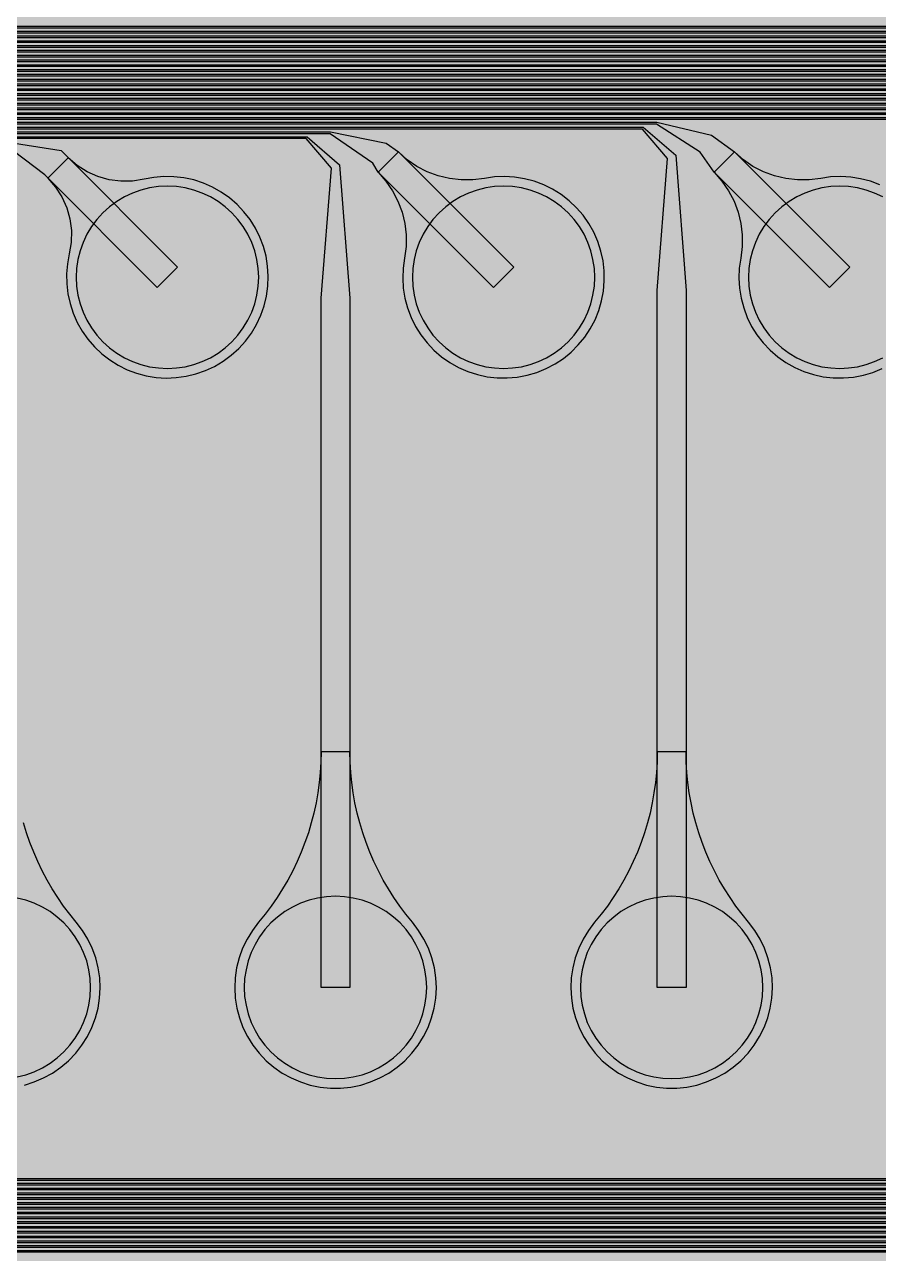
# Model space of a CAD drawing. Header units: metres. Extents: x -7240 to 10960, y -29667 to 1823.
# Drawn here: x -4176 to -3287, y -19170 to -17889 of the extents above; entities that cross this region are included whole.
import ezdxf

# ---------------------------------------------------------------- set-up
doc = ezdxf.new("R2010")
doc.units = ezdxf.units.M
for name, color, linetype in [('Metal1', 4, 'CONTINUOUS'), ('Polyimide', 7, 'CONTINUOUS'), ('Polyimide_Negative', 5, 'CONTINUOUS')]:
    doc.layers.add(name, color=color, linetype=linetype)

msp = doc.modelspace()

# ---------------------------------------------------------------- hatches: boundary and pattern name
at = {"layer": 'Polyimide'}
msp.add_hatch(color=7, dxfattribs=at).paths.add_polyline_path([(4088.5, -11806.9), (4098.7, -11851.2), (4115.6, -11893.5), (4138.6, -11932.7), (4167.4, -11968), (4201.1, -11998.5), (4239, -12023.6), (4280.3, -12042.7), (4349.2, -12073.7), (4413.2, -12113.8), (4471.3, -12162), (4522.3, -12217.7), (4565.4, -12279.7), (4599.7, -12346.9), (4624.7, -12418.2), (4639.9, -12492.2), (4645, -12567.5), (4639.9, -12642.8), (4624.7, -12716.8), (4599.7, -12788.1), (4565.4, -12855.3), (4522.3, -12917.3), (4471.3, -12973), (4413.2, -13021.2), (4349.2, -13061.3), (4280.3, -13092.3), (4239, -13111.4), (4201.1, -13136.5), (4167.4, -13167), (4138.6, -13202.3), (4115.6, -13241.5), (4098.7, -13283.8), (4088.5, -13328.1), (4085, -13373.5), (4085, -13567.5), (4099.4, -13861.6), (4142.6, -14152.8), (4214.2, -14438.4), (4313.4, -14715.5), (4439.2, -14981.7), (4590.6, -15234.2), (4766, -15470.7), (4963.7, -15688.8), (5181.8, -15886.5), (5418.3, -16061.9), (5670.8, -16213.3), (5936.9, -16339.1), (6214.1, -16438.3), (6499.7, -16509.9), (6790.9, -16553.1), (7085, -16567.5), (9960.4, -16567.5), (10038.8, -16571.4), (10116.4, -16582.9), (10192.6, -16601.9), (10266.5, -16628.4), (10337.5, -16662), (10404.8, -16702.3), (10467.9, -16749.1), (10526.1, -16801.8), (10578.8, -16860), (10625.6, -16923), (10665.9, -16990.4), (10699.5, -17061.4), (10725.9, -17135.3), (10745, -17211.4), (10756.5, -17289.1), (10760.4, -17367.5), (10760.4, -21957.3), (10721.6, -22012.9), (10686, -22070.6), (10653.6, -22130.1), (10624.5, -22191.4), (10598.9, -22254.2), (10576.8, -22318.2), (10558.3, -22383.5), (10543.4, -22449.6), (10532.2, -22516.5), (10524.7, -22583.8), (10521, -22651.5), (10521, -22719.3), (10524.7, -22787), (10532.2, -22854.4), (10543.4, -22921.2), (10558.3, -22987.4), (10576.8, -23052.6), (10598.9, -23116.7), (10624.5, -23179.5), (10653.6, -23240.7), (10686, -23300.3), (10721.6, -23357.9), (10760.4, -23413.5), (10760.4, -28667.5), (10756.5, -28745.9), (10745, -28823.6), (10725.9, -28899.7), (10699.5, -28973.6), (10665.9, -29044.6), (10625.6, -29112), (10578.8, -29175), (10526.1, -29233.2), (10467.9, -29285.9), (10404.8, -29332.7), (10337.5, -29373), (10266.5, -29406.6), (10192.6, -29433.1), (10116.4, -29452.1), (10038.8, -29463.6), (9960.4, -29467.5), (-6239.6, -29467.5), (-6318, -29463.6), (-6395.7, -29452.1), (-6471.9, -29433.1), (-6545.8, -29406.6), (-6616.7, -29373), (-6684.1, -29332.7), (-6747.1, -29285.9), (-6805.3, -29233.2), (-6858, -29175), (-6904.8, -29112), (-6945.2, -29044.6), (-6978.7, -28973.6), (-7005.2, -28899.7), (-7024.3, -28823.6), (-7035.8, -28745.9), (-7039.6, -28667.5), (-7039.6, -23426.3), (-6999.4, -23370.1), (-6962.3, -23311.6), (-6928.7, -23251.2), (-6898.5, -23189), (-6871.8, -23125.1), (-6848.8, -23059.9), (-6829.5, -22993.4), (-6814, -22926), (-6802.4, -22857.8), (-6794.6, -22789.1), (-6790.7, -22720), (-6790.7, -22650.8), (-6794.6, -22581.8), (-6802.4, -22513), (-6814, -22444.8), (-6829.5, -22377.4), (-6848.8, -22311), (-6871.8, -22245.7), (-6898.5, -22181.9), (-6928.7, -22119.7), (-6962.3, -22059.2), (-6999.4, -22000.8), (-7039.6, -21944.5), (-7039.6, -17367.5), (-7035.8, -17289.1), (-7024.3, -17211.4), (-7005.2, -17135.3), (-6978.7, -17061.4), (-6945.2, -16990.4), (-6904.8, -16923), (-6858, -16860), (-6805.3, -16801.8), (-6747.1, -16749.1), (-6684.1, -16702.3), (-6616.7, -16662), (-6545.8, -16628.4), (-6471.9, -16601.9), (-6395.7, -16582.9), (-6318, -16571.4), (-6239.6, -16567.5), (-3334, -16567.5), (-3039.9, -16553.1), (-2748.7, -16509.9), (-2463.1, -16438.3), (-2185.9, -16339.1), (-1919.8, -16213.3), (-1667.3, -16061.9), (-1430.8, -15886.5), (-1212.7, -15688.8), (-1015, -15470.7), (-839.6, -15234.2), (-688.2, -14981.7), (-562.4, -14715.5), (-463.2, -14438.4), (-391.6, -14152.8), (-348.4, -13861.6), (-334, -13567.5), (-334, -13373.5), (-337.5, -13328.1), (-347.7, -13283.8), (-364.6, -13241.5), (-387.6, -13202.3), (-416.4, -13167), (-450.1, -13136.5), (-488, -13111.4), (-529.3, -13092.3), (-529.3, -13092.3), (-598.2, -13061.3), (-662.2, -13021.2), (-720.3, -12973), (-771.3, -12917.3), (-814.4, -12855.3), (-848.7, -12788.1), (-873.7, -12716.8), (-888.9, -12642.8), (-894, -12567.5), (-888.9, -12492.2), (-873.7, -12418.2), (-848.7, -12346.9), (-814.4, -12279.7), (-771.3, -12217.7), (-720.3, -12162), (-662.2, -12113.8), (-598.2, -12073.7), (-529.3, -12042.7), (-488, -12023.6), (-450.1, -11998.5), (-416.4, -11968), (-387.6, -11932.7), (-364.6, -11893.5), (-347.7, -11851.2), (-337.5, -11806.9), (-334, -11761.5), (-334, -11074.3), (-337.5, -11028.9), (-347.7, -10984.6), (-364.6, -10942.4), (-387.6, -10903.1), (-416.4, -10867.8), (-450.1, -10837.3), (-488, -10812.2), (-529.3, -10793.2), (-529.3, -10793.2), (-598.2, -10762.1), (-662.2, -10722.1), (-720.3, -10673.8), (-771.3, -10618.1), (-814.4, -10556.1), (-848.7, -10488.9), (-873.7, -10417.6), (-888.9, -10343.7), (-894, -10268.3), (-888.9, -10193), (-873.7, -10119), (-848.7, -10047.8), (-814.4, -9980.5), (-771.3, -9918.5), (-720.3, -9862.9), (-662.2, -9814.6), (-598.2, -9774.6), (-529.3, -9743.5), (-488, -9724.5), (-450.1, -9699.4), (-416.4, -9668.8), (-387.6, -9633.5), (-364.6, -9594.3), (-347.7, -9552), (-337.5, -9507.7), (-334, -9462.4), (-334, -8775.1), (-337.5, -8729.8), (-347.7, -8685.5), (-364.6, -8643.2), (-387.6, -8604), (-416.4, -8568.7), (-450.1, -8538.1), (-488, -8513), (-529.3, -8494), (-529.3, -8494), (-598.2, -8462.9), (-662.2, -8422.9), (-720.3, -8374.6), (-771.3, -8319), (-814.4, -8257), (-848.7, -8189.7), (-873.7, -8118.5), (-888.9, -8044.5), (-894, -7969.2), (-888.9, -7893.8), (-873.7, -7819.9), (-848.7, -7748.6), (-814.4, -7681.4), (-771.3, -7619.4), (-720.3, -7563.7), (-662.2, -7515.4), (-598.2, -7475.4), (-529.3, -7444.3), (-529.3, -7444.3), (-488, -7425.3), (-450.1, -7400.2), (-416.4, -7369.7), (-387.6, -7334.4), (-364.6, -7295.1), (-347.7, -7252.9), (-337.5, -7208.6), (-334, -7163.2), (-334, -6476), (-337.5, -6430.6), (-347.7, -6386.3), (-364.6, -6344), (-387.6, -6304.8), (-416.4, -6269.5), (-450.1, -6239), (-488, -6213.9), (-529.3, -6194.8), (-529.3, -6194.8), (-598.2, -6163.8), (-662.2, -6123.7), (-720.3, -6075.5), (-771.3, -6019.8), (-814.4, -5957.8), (-848.7, -5890.6), (-873.7, -5819.3), (-888.9, -5745.3), (-894, -5670), (-888.9, -5594.7), (-873.7, -5520.7), (-848.7, -5449.4), (-814.4, -5382.2), (-771.3, -5320.2), (-720.3, -5264.5), (-662.2, -5216.3), (-598.2, -5176.2), (-529.3, -5145.2), (-529.3, -5145.2), (-488, -5126.1), (-450.1, -5101), (-416.4, -5070.5), (-387.6, -5035.2), (-364.6, -4996), (-347.7, -4953.7), (-337.5, -4909.4), (-334, -4864), (-334, 380), (-334, 1522.5), (-289, 1522.5), (-288.8, 1515.6), (-288.1, 1508.8), (-287, 1502), (-285.4, 1495.3), (-283.4, 1488.7), (-281, 1482.3), (-278.2, 1476.1), (-274.9, 1470), (-271.3, 1464.2), (-267.3, 1458.6), (-262.9, 1453.3), (-258.2, 1448.3), (-253.2, 1443.6), (-247.9, 1439.2), (-242.3, 1435.2), (-236.5, 1431.6), (-230.4, 1428.3), (-224.2, 1425.5), (-217.8, 1423.1), (-211.2, 1421.1), (-204.5, 1419.5), (-197.7, 1418.4), (-190.9, 1417.7), (-184, 1417.5), (-177.1, 1417.7), (-170.3, 1418.4), (-163.5, 1419.5), (-156.8, 1421.1), (-150.2, 1423.1), (-143.8, 1425.5), (-137.6, 1428.3), (-131.5, 1431.6), (-125.7, 1435.2), (-120.1, 1439.2), (-114.8, 1443.6), (-109.8, 1448.3), (-105.1, 1453.3), (-100.7, 1458.6), (-96.7, 1464.2), (-93.1, 1470), (-89.8, 1476.1), (-87, 1482.3), (-84.6, 1488.7), (-82.6, 1495.3), (-81, 1502), (-79.9, 1508.8), (-79.2, 1515.6), (-79, 1522.5), (1786, 1522.5), (3835, 1522.5), (3835.2, 1529), (3835.9, 1535.6), (3836.9, 1542), (3838.4, 1548.4), (3840.3, 1554.6), (3842.6, 1560.8), (3845.3, 1566.7), (3848.4, 1572.5), (3851.9, 1578.1), (3855.7, 1583.4), (3859.8, 1588.4), (3864.3, 1593.2), (3869.1, 1597.7), (3874.1, 1601.8), (3879.4, 1605.6), (3885, 1609.1), (3890.8, 1612.2), (3896.7, 1614.9), (3902.9, 1617.2), (3909.1, 1619.1), (3915.5, 1620.6), (3921.9, 1621.6), (3928.5, 1622.3), (3935, 1622.5), (3941.5, 1622.3), (3948.1, 1621.6), (3954.5, 1620.6), (3960.9, 1619.1), (3967.1, 1617.2), (3973.3, 1614.9), (3979.2, 1612.2), (3985, 1609.1), (3990.6, 1605.6), (3995.9, 1601.8), (4000.9, 1597.7), (4005.7, 1593.2), (4010.2, 1588.4), (4014.3, 1583.4), (4018.1, 1578.1), (4021.6, 1572.5), (4024.7, 1566.7), (4027.4, 1560.8), (4029.7, 1554.6), (4031.6, 1548.4), (4033.1, 1542), (4034.1, 1535.6), (4034.8, 1529), (4035, 1522.5), (4085, 1522.5), (4085, 380), (4085, 330), (4085, -4864), (4088.5, -4909.4), (4098.7, -4953.7), (4115.6, -4996), (4138.6, -5035.2), (4167.4, -5070.5), (4201.1, -5101), (4239, -5126.1), (4280.3, -5145.2), (4280.3, -5145.2), (4349.2, -5176.2), (4413.2, -5216.3), (4471.3, -5264.5), (4522.3, -5320.2), (4565.4, -5382.2), (4599.7, -5449.4), (4624.7, -5520.7), (4639.9, -5594.7), (4645, -5670), (4639.9, -5745.3), (4624.7, -5819.3), (4599.7, -5890.6), (4565.4, -5957.8), (4522.3, -6019.8), (4471.3, -6075.5), (4413.2, -6123.7), (4349.2, -6163.8), (4280.3, -6194.8), (4239, -6213.9), (4201.1, -6239), (4167.4, -6269.5), (4138.6, -6304.8), (4115.6, -6344), (4098.7, -6386.3), (4088.5, -6430.6), (4085, -6476), (4085, -11761.5), (4088.5, -11806.9)])

# ---------------------------------------------------------------- linework, layer by layer
at = {"layer": 'Metal1'}
for points in [[(-5908.1, -19217.9), (-5908.1, -17921.6), (-5877.5, -17891), (143.3, -17891), (179.6, -17919.2), (187.9, -17982.8), (187.9, -18152.5), (157.9, -18152.5), (157.9, -17982.8), (166.1, -17924.8), (142.5, -17893), (-5876.7, -17893), (-5906.1, -17922.4), (-5906.1, -19217.1)], [(-5903.1, -19212.9), (-5903.1, -17926.6), (-5872.5, -17896), (-31.7, -17896), (1.8, -17925.4), (12.9, -18086.2), (12.9, -18892.5), (-17.1, -18892.5), (-17.1, -18086.2), (-6.1, -17928.6), (-32.5, -17898), (-5871.7, -17898), (-5901.1, -17927.4), (-5901.1, -19212.1)], [(-5898.1, -19207.9), (-5898.1, -17931.6), (-5867.5, -17901), (-348.1, -17901), (-299, -17923.6), (-247.4, -17997.3), (-164.1, -18145.1), (-190.2, -18159.9), (-273.5, -18012), (-308.2, -17932.6), (-348.6, -17903), (-5866.7, -17903), (-5896.1, -17932.4), (-5896.1, -19207.1)], [(-5893.1, -19202.9), (-5893.1, -17936.6), (-5862.5, -17906), (-381.7, -17906), (-348.1, -17935.4), (-337.1, -18094.2), (-337.1, -18892.5), (-367.1, -18892.5), (-367.1, -18094.2), (-356.1, -17938.6), (-382.5, -17908), (-5861.7, -17908), (-5891.1, -17937.4), (-5891.1, -19202.1)], [(-5888.1, -19197.9), (-5888.1, -17941.6), (-5857.5, -17911), (-698.1, -17911), (-648.4, -17933), (-600.1, -17998.6), (-514.2, -18144.9), (-540.1, -18160.1), (-626, -18013.8), (-657.9, -17942.7), (-698.6, -17913), (-5856.7, -17913), (-5886.1, -17942.4), (-5886.1, -19197.1)], [(-5883.1, -19192.9), (-5883.1, -17946.6), (-5852.5, -17916), (-731.7, -17916), (-698.1, -17945.3), (-687.1, -18102.2), (-687.1, -18892.5), (-717.1, -18892.5), (-717.1, -18102.2), (-706.1, -17948.7), (-732.5, -17918), (-5851.7, -17918), (-5881.1, -17947.4), (-5881.1, -19192.1)], [(-5878.1, -19187.9), (-5878.1, -17951.6), (-5847.5, -17921), (-1048.1, -17921), (-997.7, -17942.4), (-953, -18000), (-864.3, -18144.7), (-889.9, -18160.3), (-978.6, -18015.6), (-1007.7, -17952.8), (-1048.6, -17923), (-5846.7, -17923), (-5876.1, -17952.4), (-5876.1, -19187.1)], [(-5873.1, -19182.9), (-5873.1, -17956.6), (-5842.5, -17926), (-1081.7, -17926), (-1048.1, -17955.3), (-1037.1, -18110.2), (-1037.1, -18892.5), (-1067.1, -18892.5), (-1067.1, -18110.2), (-1056.2, -17958.7), (-1082.5, -17928), (-5841.7, -17928), (-5871.1, -17957.4), (-5871.1, -19182.1)], [(-5868.1, -19177.9), (-5868.1, -17961.6), (-5837.5, -17931), (-1398.1, -17931), (-1346.9, -17951.7), (-1306, -18001.5), (-1214.5, -18144.4), (-1239.8, -18160.6), (-1331.3, -18017.7), (-1357.4, -17962.9), (-1398.6, -17933), (-5836.7, -17933), (-5866.1, -17962.4), (-5866.1, -19177.1)], [(-5863.1, -19172.9), (-5863.1, -17966.6), (-5832.5, -17936), (-1431.7, -17936), (-1398.1, -17965.3), (-1387.1, -18118.2), (-1387.1, -18892.5), (-1417.1, -18892.5), (-1417.1, -18118.2), (-1406.2, -17968.7), (-1432.5, -17938), (-5831.7, -17938), (-5861.1, -17967.4), (-5861.1, -19172.1)], [(-5827.5, -19198.5), (-5858.1, -19167.9), (-5858.1, -17971.6), (-5827.5, -17941), (-1748.1, -17941), (-1696.1, -17960.8), (-1659.2, -18003.2), (-1564.7, -18144.1), (-1589.6, -18160.9), (-1684.1, -18019.9), (-1707.1, -17973), (-1748.6, -17943), (-5826.7, -17943), (-5856.1, -17972.4), (-5856.1, -19167.1), (-5826.7, -19196.5)], [(-5822.5, -19193.5), (-5853.1, -19162.9), (-5853.1, -17976.6), (-5822.5, -17946), (-1781.7, -17946), (-1748, -17975.3), (-1737.1, -18126.2), (-1737.1, -18892.5), (-1767.1, -18892.5), (-1767.1, -18126.2), (-1756.2, -17978.7), (-1782.5, -17948), (-5821.7, -17948), (-5851.1, -17977.4), (-5851.1, -19162.1), (-5821.7, -19191.5)], [(-5817.5, -19188.5), (-5848.1, -19157.9), (-5848.1, -17981.6), (-5817.5, -17951), (-2098.1, -17951), (-2045.3, -17969.9), (-2012.6, -18005.1), (-1914.9, -18143.9), (-1939.4, -18161.1), (-2037.1, -18022.4), (-2056.9, -17983.2), (-2098.6, -17953), (-5816.7, -17953), (-5846.1, -17982.4), (-5846.1, -19157.1), (-5816.7, -19186.5)], [(-5812.5, -19183.5), (-5843.1, -19152.9), (-5843.1, -17986.6), (-5812.5, -17956), (-2131.7, -17956), (-2098, -17985.3), (-2087.1, -18134.2), (-2087.1, -18892.5), (-2117.1, -18892.5), (-2117.1, -18134.2), (-2106.3, -17988.7), (-2132.5, -17958), (-5811.7, -17958), (-5841.1, -17987.4), (-5841.1, -19152.1), (-5811.7, -19181.5)], [(-5807.5, -19178.5), (-5838.1, -19147.9), (-5838.1, -17991.6), (-5807.5, -17961), (-2448.1, -17961), (-2394.4, -17978.8), (-2366.1, -18007.2), (-2265.1, -18143.6), (-2289.2, -18161.4), (-2390.2, -18025.1), (-2406.6, -17993.4), (-2448.6, -17963), (-5806.7, -17963), (-5836.1, -17992.4), (-5836.1, -19147.1), (-5806.7, -19176.5)], [(-5802.5, -19173.5), (-5833.1, -19142.9), (-5833.1, -17996.6), (-5802.5, -17966), (-2481.7, -17966), (-2448, -17995.3), (-2437.1, -18142.2), (-2437.1, -18892.5), (-2467.1, -18892.5), (-2467.1, -18142.2), (-2456.3, -17998.7), (-2482.5, -17968), (-5801.7, -17968), (-5831.1, -17997.4), (-5831.1, -19142.1), (-5801.7, -19171.5)], [(628.3, -19168.5), (-5797.5, -19168.5), (-5828.1, -19137.9), (-5828.1, -18001.6), (-5797.5, -17971), (-2798.1, -17971), (-2743.4, -17987.6), (-2719.9, -18009.6), (-2615.3, -18143.3), (-2638.9, -18161.7), (-2743.5, -18028.1), (-2756.3, -18003.6), (-2798.6, -17973), (-5796.7, -17973), (-5826.1, -18002.4), (-5826.1, -19137.1), (-5796.7, -19166.5), (627.5, -19166.5)], [(623.3, -19163.5), (-5792.5, -19163.5), (-5823.1, -19132.9), (-5823.1, -18006.6), (-5792.5, -17976), (-2831.7, -17976), (-2797.9, -18005.3), (-2787.1, -18150.2), (-2787.1, -18892.5), (-2817.1, -18892.5), (-2817.1, -18150.2), (-2806.3, -18008.7), (-2832.5, -17978), (-5791.7, -17978), (-5821.1, -18007.4), (-5821.1, -19132.1), (-5791.7, -19161.5), (622.5, -19161.5)], [(618.3, -19158.5), (-5787.5, -19158.5), (-5818.1, -19127.9), (-5818.1, -18011.6), (-5787.5, -17981), (-3177.4, -17981), (-3121.3, -17995.6), (-3086.5, -18021.9), (-2966.5, -18141.9), (-2987.7, -18163.1), (-3107.7, -18043.1), (-3131.5, -18010.9), (-3177.8, -17983), (-5786.7, -17983), (-5816.1, -18012.4), (-5816.1, -19127.1), (-5786.7, -19156.5), (617.5, -19156.5)], [(613.3, -19153.5), (-5782.5, -19153.5), (-5813.1, -19122.9), (-5813.1, -18016.6), (-5782.5, -17986), (-3181.7, -17986), (-3147.9, -18015.2), (-3137.1, -18158.2), (-3137.1, -18892.5), (-3167.1, -18892.5), (-3167.1, -18158.2), (-3156.4, -18018.8), (-3182.5, -17988), (-5781.7, -17988), (-5811.1, -18017.4), (-5811.1, -19122.1), (-5781.7, -19151.5), (612.5, -19151.5)], [(608.3, -19148.5), (-5777.5, -19148.5), (-5808.1, -19117.9), (-5808.1, -18021.6), (-5777.5, -17991), (-3517.4, -17991), (-3460.5, -18004.4), (-3436.5, -18021.9), (-3316.5, -18141.9), (-3337.7, -18163.1), (-3457.7, -18043.1), (-3472.3, -18022), (-3517.8, -17993), (-5776.7, -17993), (-5806.1, -18022.4), (-5806.1, -19117.1), (-5776.7, -19146.5), (607.5, -19146.5)], [(603.3, -19143.5), (-5772.5, -19143.5), (-5803.1, -19112.9), (-5803.1, -18026.6), (-5772.5, -17996), (-3531.7, -17996), (-3497.9, -18025.2), (-3487.1, -18166.2), (-3487.1, -18892.5), (-3517.1, -18892.5), (-3517.1, -18166.2), (-3506.4, -18028.8), (-3532.5, -17998), (-5771.7, -17998), (-5801.1, -18027.4), (-5801.1, -19112.1), (-5771.7, -19141.5), (602.5, -19141.5)], [(598.3, -19138.5), (-5767.5, -19138.5), (-5798.1, -19107.9), (-5798.1, -18031.6), (-5767.5, -18001), (-3857.4, -18001), (-3799.4, -18012.8), (-3786.5, -18021.9), (-3666.5, -18141.9), (-3687.7, -18163.1), (-3807.7, -18043.1), (-3813.4, -18033.7), (-3857.8, -18003), (-5766.7, -18003), (-5796.1, -18032.4), (-5796.1, -19107.1), (-5766.7, -19136.5), (597.5, -19136.5)], [(593.3, -19133.5), (-5762.5, -19133.5), (-5793.1, -19102.9), (-5793.1, -18036.6), (-5762.5, -18006), (-3881.7, -18006), (-3847.8, -18035.2), (-3837.1, -18174.2), (-3837.1, -18892.5), (-3867.1, -18892.5), (-3867.1, -18174.2), (-3856.4, -18038.8), (-3882.5, -18008), (-5761.7, -18008), (-5791.1, -18037.4), (-5791.1, -19102.1), (-5761.7, -19131.5), (592.5, -19131.5)], [(588.3, -19128.5), (-5757.5, -19128.5), (-5788.1, -19097.9), (-5788.1, -18041.6), (-5757.5, -18011), (-4197.4, -18011), (-4137.9, -18020.5), (-4016.5, -18141.9), (-4037.7, -18163.1), (-4154.9, -18045.9), (-4197.8, -18013), (-5756.7, -18013), (-5786.1, -18042.4), (-5786.1, -19097.1), (-5756.7, -19126.5), (587.5, -19126.5)], [(583.3, -19123.5), (-5752.5, -19123.5), (-5783.1, -19092.9), (-5783.1, -18046.6), (-5752.5, -18016), (-4231.7, -18016), (-4197.8, -18045.2), (-4187.1, -18182.2), (-4187.1, -18892.5), (-4217.1, -18892.5), (-4217.1, -18182.2), (-4206.5, -18048.8), (-4232.5, -18018), (-5751.7, -18018), (-5781.1, -18047.4), (-5781.1, -19092.1), (-5751.7, -19121.5), (582.5, -19121.5)], [(578.3, -19118.5), (-5747.5, -19118.5), (-5778.1, -19087.9), (-5778.1, -18051.6), (-5747.5, -18021), (-4537.4, -18021), (-4477.9, -18030.5), (-4366.5, -18141.9), (-4387.7, -18163.1), (-4494.9, -18055.9), (-4537.8, -18023), (-5746.7, -18023), (-5776.1, -18052.4), (-5776.1, -19087.1), (-5746.7, -19116.5), (577.5, -19116.5)], [(573.3, -19113.5), (-5742.5, -19113.5), (-5773.1, -19082.9), (-5773.1, -18056.6), (-5742.5, -18026), (-4581.7, -18026), (-4547.7, -18055.2), (-4537.1, -18190.2), (-4537.1, -18892.5), (-4567.1, -18892.5), (-4567.1, -18190.2), (-4556.5, -18058.8), (-4582.5, -18028), (-5741.7, -18028), (-5771.1, -18057.4), (-5771.1, -19082.1), (-5741.7, -19111.5), (572.5, -19111.5)], [(-3285.3, -18056.2), (-3295.2, -18052.5), (-3305.3, -18049.8), (-3315.6, -18048.1), (-3326.1, -18047.5), (-3336.6, -18047.9), (-3346.9, -18049.4), (-3359, -18051), (-3371.2, -18051), (-3383.3, -18049.6), (-3395.1, -18046.8), (-3406.6, -18042.5), (-3417.4, -18036.9), (-3427.4, -18030), (-3436.5, -18021.9), (-3457.7, -18043.1), (-3457.7, -18043.1), (-3449.7, -18052.2), (-3442.8, -18062.3), (-3437.1, -18073.1), (-3432.8, -18084.5), (-3430, -18096.3), (-3428.6, -18108.4), (-3428.7, -18120.6), (-3430.2, -18132.7), (-3431.7, -18143.1), (-3432.1, -18153.5), (-3431.5, -18164), (-3429.8, -18174.3), (-3427.1, -18184.5), (-3423.5, -18194.3), (-3418.8, -18203.7), (-3413.3, -18212.6), (-3406.8, -18220.8), (-3399.6, -18228.4), (-3391.7, -18235.3), (-3383.1, -18241.3), (-3374, -18246.5), (-3364.4, -18250.7), (-3354.4, -18253.9), (-3344.2, -18256.1), (-3333.8, -18257.3), (-3323.3, -18257.4), (-3312.8, -18256.5), (-3302.5, -18254.6), (-3292.5, -18251.6), (-3282.8, -18247.7)], [(568.3, -19108.5), (-5737.5, -19108.5), (-5768.1, -19077.9), (-5768.1, -18061.6), (-5737.5, -18031), (-4877.4, -18031), (-4817.9, -18040.5), (-4716.5, -18141.9), (-4737.7, -18163.1), (-4834.9, -18065.9), (-4877.8, -18033), (-5736.7, -18033), (-5766.1, -18062.4), (-5766.1, -19077.1), (-5736.7, -19106.5), (567.5, -19106.5)], [(563.3, -19103.5), (-5732.5, -19103.5), (-5763.1, -19072.9), (-5763.1, -18066.6), (-5732.5, -18036), (-4931.7, -18036), (-4897.7, -18065.2), (-4887.1, -18198.2), (-4887.1, -18892.5), (-4917.1, -18892.5), (-4917.1, -18198.2), (-4906.5, -18068.8), (-4932.5, -18038), (-5731.7, -18038), (-5761.1, -18067.4), (-5761.1, -19072.1), (-5731.7, -19101.5), (562.5, -19101.5)], [(558.3, -19098.5), (-5727.5, -19098.5), (-5758.1, -19067.9), (-5758.1, -18071.6), (-5727.5, -18041), (-5217.4, -18041), (-5157.9, -18050.5), (-5066.5, -18141.9), (-5087.7, -18163.1), (-5174.9, -18075.9), (-5217.8, -18043), (-5726.7, -18043), (-5756.1, -18072.4), (-5756.1, -19067.1), (-5726.7, -19096.5), (557.5, -19096.5)], [(553.3, -19093.5), (-5722.5, -19093.5), (-5753.1, -19062.9), (-5753.1, -18076.6), (-5722.5, -18046), (-5281.7, -18046), (-5247.7, -18075.2), (-5237.1, -18206.2), (-5237.1, -18892.5), (-5267.1, -18892.5), (-5267.1, -18206.2), (-5256.6, -18078.8), (-5282.5, -18048), (-5721.7, -18048), (-5751.1, -18077.4), (-5751.1, -19062.1), (-5721.7, -19091.5), (552.5, -19091.5)], [(-4175.9, -18994.2), (-4165.8, -18991), (-4156, -18986.8), (-4146.7, -18981.7), (-4138, -18975.7), (-4130, -18968.8), (-4122.6, -18961.1), (-4116.1, -18952.7), (-4110.5, -18943.7), (-4105.8, -18934.2), (-4102.1, -18924.3), (-4099.4, -18914.1), (-4097.7, -18903.6), (-4097.1, -18893), (-4097.6, -18882.4), (-4099.2, -18871.9), (-4101.8, -18861.6), (-4105.4, -18851.7), (-4110, -18842.1), (-4115.6, -18833.1), (-4122, -18824.6), (-4128.8, -18816.3), (-4135.2, -18807.7), (-4141.3, -18798.9), (-4147.1, -18789.9), (-4152.5, -18780.6), (-4157.5, -18771.1), (-4162.2, -18761.4), (-4166.4, -18751.6), (-4170.3, -18741.6), (-4173.8, -18731.4), (-4176.9, -18721.1)]]:
    msp.add_lwpolyline(points, dxfattribs=at)
for points in [[(-4151.6, -18049.2), (-4143.6, -18058.5), (-4137.1, -18068.8), (-4132, -18080), (-4128.7, -18091.7), (-4127.1, -18103.9), (-4127.3, -18116.1), (-4129.3, -18128.2), (-4131.2, -18138.5), (-4132.1, -18148.9), (-4131.9, -18159.3), (-4130.7, -18169.7), (-4128.5, -18179.9), (-4125.2, -18189.9), (-4121, -18199.5), (-4115.9, -18208.6), (-4109.9, -18217.1), (-4103.1, -18225), (-4095.5, -18232.2), (-4087.2, -18238.6), (-4078.3, -18244.2), (-4069, -18248.8), (-4059.2, -18252.5), (-4049.1, -18255.2), (-4038.8, -18256.9), (-4028.3, -18257.5), (-4017.9, -18257.1), (-4007.5, -18255.7), (-3997.4, -18253.2), (-3987.5, -18249.7), (-3978, -18245.3), (-3969, -18240), (-3960.6, -18233.8), (-3952.9, -18226.7), (-3945.9, -18219), (-3939.7, -18210.6), (-3934.3, -18201.6), (-3929.9, -18192.1), (-3926.4, -18182.3), (-3924, -18172.1), (-3922.5, -18161.7), (-3922.1, -18151.3), (-3922.8, -18140.9), (-3924.4, -18130.5), (-3927.1, -18120.4), (-3930.8, -18110.7), (-3935.5, -18101.3), (-3941, -18092.4), (-3947.4, -18084.2), (-3954.6, -18076.6), (-3962.5, -18069.7), (-3971.1, -18063.7), (-3980.2, -18058.6), (-3989.7, -18054.4), (-3999.7, -18051.1), (-4009.9, -18048.9), (-4020.3, -18047.7), (-4030.7, -18047.6), (-4041.2, -18048.4), (-4051.4, -18050.4), (-4063.5, -18052.3), (-4075.8, -18052.5), (-4087.9, -18050.9), (-4099.7, -18047.6), (-4110.8, -18042.6), (-4121.2, -18036), (-4130.4, -18028), (-4151.6, -18049.2)], [(-3807.7, -18043.1), (-3799.7, -18052.2), (-3792.8, -18062.3), (-3787.1, -18073.1), (-3782.8, -18084.5), (-3780, -18096.3), (-3778.6, -18108.4), (-3778.7, -18120.6), (-3780.2, -18132.7), (-3781.7, -18143.1), (-3782.1, -18153.5), (-3781.5, -18164), (-3779.8, -18174.3), (-3777.1, -18184.5), (-3773.5, -18194.3), (-3768.8, -18203.7), (-3763.3, -18212.6), (-3756.8, -18220.8), (-3749.6, -18228.4), (-3741.7, -18235.3), (-3733.1, -18241.3), (-3724, -18246.5), (-3714.4, -18250.7), (-3704.4, -18253.9), (-3694.2, -18256.1), (-3683.8, -18257.3), (-3673.3, -18257.4), (-3662.8, -18256.5), (-3652.5, -18254.6), (-3642.5, -18251.6), (-3632.8, -18247.7), (-3623.5, -18242.8), (-3614.8, -18237), (-3606.7, -18230.4), (-3599.3, -18222.9), (-3592.6, -18214.8), (-3586.8, -18206.1), (-3581.9, -18196.8), (-3578, -18187.1), (-3575, -18177.1), (-3573.1, -18166.8), (-3572.2, -18156.3), (-3572.3, -18145.9), (-3573.5, -18135.4), (-3575.7, -18125.2), (-3579, -18115.2), (-3583.2, -18105.6), (-3588.3, -18096.5), (-3594.3, -18087.9), (-3601.2, -18080), (-3608.8, -18072.8), (-3617.1, -18066.4), (-3626, -18060.8), (-3635.3, -18056.2), (-3645.2, -18052.5), (-3655.3, -18049.8), (-3665.6, -18048.1), (-3676.1, -18047.5), (-3686.6, -18047.9), (-3696.9, -18049.4), (-3709, -18051), (-3721.2, -18051), (-3733.3, -18049.6), (-3745.1, -18046.8), (-3756.6, -18042.5), (-3767.4, -18036.9), (-3777.4, -18030), (-3786.5, -18021.9), (-3807.7, -18043.1)], [(-3867.1, -18646.9), (-3867.3, -18657.7), (-3868, -18668.4), (-3869, -18679.1), (-3870.5, -18689.7), (-3872.3, -18700.3), (-3874.6, -18710.8), (-3877.3, -18721.1), (-3880.4, -18731.4), (-3883.9, -18741.6), (-3887.8, -18751.6), (-3892.1, -18761.4), (-3896.7, -18771.1), (-3901.8, -18780.6), (-3907.2, -18789.9), (-3912.9, -18798.9), (-3919, -18807.7), (-3925.5, -18816.3), (-3932.3, -18824.6), (-3938.7, -18833.1), (-3944.2, -18842.1), (-3948.9, -18851.7), (-3952.5, -18861.6), (-3955.1, -18871.9), (-3956.6, -18882.4), (-3957.1, -18893), (-3956.5, -18903.6), (-3954.9, -18914.1), (-3952.2, -18924.3), (-3948.5, -18934.2), (-3943.8, -18943.7), (-3938.1, -18952.7), (-3931.6, -18961.1), (-3924.3, -18968.8), (-3916.2, -18975.7), (-3907.5, -18981.7), (-3898.2, -18986.8), (-3888.5, -18991), (-3878.4, -18994.2), (-3868, -18996.3), (-3857.4, -18997.4), (-3846.8, -18997.4), (-3836.3, -18996.3), (-3825.9, -18994.2), (-3815.8, -18991), (-3806, -18986.8), (-3796.7, -18981.7), (-3788, -18975.7), (-3780, -18968.8), (-3772.6, -18961.1), (-3766.1, -18952.7), (-3760.5, -18943.7), (-3755.8, -18934.2), (-3752.1, -18924.3), (-3749.4, -18914.1), (-3747.7, -18903.6), (-3747.1, -18893), (-3747.6, -18882.4), (-3749.2, -18871.9), (-3751.8, -18861.6), (-3755.4, -18851.7), (-3760, -18842.1), (-3765.6, -18833.1), (-3772, -18824.6), (-3778.8, -18816.3), (-3785.2, -18807.7), (-3791.3, -18798.9), (-3797.1, -18789.9), (-3802.5, -18780.6), (-3807.5, -18771.1), (-3812.2, -18761.4), (-3816.4, -18751.6), (-3820.3, -18741.6), (-3823.8, -18731.4), (-3826.9, -18721.1), (-3829.6, -18710.8), (-3831.9, -18700.3), (-3833.8, -18689.7), (-3835.2, -18679.1), (-3836.3, -18668.4), (-3836.9, -18657.7), (-3837.1, -18646.9), (-3867.1, -18646.9)], [(-3517.1, -18646.9), (-3517.3, -18657.7), (-3518, -18668.4), (-3519, -18679.1), (-3520.5, -18689.7), (-3522.3, -18700.3), (-3524.6, -18710.8), (-3527.3, -18721.1), (-3530.4, -18731.4), (-3533.9, -18741.6), (-3537.8, -18751.6), (-3542.1, -18761.4), (-3546.7, -18771.1), (-3551.8, -18780.6), (-3557.2, -18789.9), (-3562.9, -18798.9), (-3569, -18807.7), (-3575.5, -18816.3), (-3582.3, -18824.6), (-3588.7, -18833.1), (-3594.2, -18842.1), (-3598.9, -18851.7), (-3602.5, -18861.6), (-3605.1, -18871.9), (-3606.6, -18882.4), (-3607.1, -18893), (-3606.5, -18903.6), (-3604.9, -18914.1), (-3602.2, -18924.3), (-3598.5, -18934.2), (-3593.8, -18943.7), (-3588.1, -18952.7), (-3581.6, -18961.1), (-3574.3, -18968.8), (-3566.2, -18975.7), (-3557.5, -18981.7), (-3548.2, -18986.8), (-3538.5, -18991), (-3528.4, -18994.2), (-3518, -18996.3), (-3507.4, -18997.4), (-3496.8, -18997.4), (-3486.3, -18996.3), (-3475.9, -18994.2), (-3465.8, -18991), (-3456, -18986.8), (-3446.7, -18981.7), (-3438, -18975.7), (-3430, -18968.8), (-3422.6, -18961.1), (-3416.1, -18952.7), (-3410.5, -18943.7), (-3405.8, -18934.2), (-3402.1, -18924.3), (-3399.4, -18914.1), (-3397.7, -18903.6), (-3397.1, -18893), (-3397.6, -18882.4), (-3399.2, -18871.9), (-3401.8, -18861.6), (-3405.4, -18851.7), (-3410, -18842.1), (-3415.6, -18833.1), (-3422, -18824.6), (-3428.8, -18816.3), (-3435.2, -18807.7), (-3441.3, -18798.9), (-3447.1, -18789.9), (-3452.5, -18780.6), (-3457.5, -18771.1), (-3462.2, -18761.4), (-3466.4, -18751.6), (-3470.3, -18741.6), (-3473.8, -18731.4), (-3476.9, -18721.1), (-3479.6, -18710.8), (-3481.9, -18700.3), (-3483.8, -18689.7), (-3485.2, -18679.1), (-3486.3, -18668.4), (-3486.9, -18657.7), (-3487.1, -18646.9), (-3517.1, -18646.9)]]:
    msp.add_lwpolyline(points, close=True, dxfattribs=at)
at = {"layer": 'Polyimide_Negative'}
for points in [[(-3932.1, -18152.5), (-3932.6, -18143.2), (-3934, -18134), (-3936.2, -18124.9), (-3939.4, -18116.1), (-3943.3, -18107.7), (-3948.1, -18099.7), (-3953.7, -18092.2), (-3959.9, -18085.3), (-3966.9, -18079.1), (-3974.3, -18073.5), (-3982.3, -18068.7), (-3990.8, -18064.7), (-3999.5, -18061.6), (-4008.6, -18059.3), (-4017.8, -18058), (-4027.1, -18057.5), (-4036.4, -18058), (-4045.7, -18059.3), (-4054.7, -18061.6), (-4063.5, -18064.7), (-4071.9, -18068.7), (-4079.9, -18073.5), (-4087.4, -18079.1), (-4094.3, -18085.3), (-4100.6, -18092.2), (-4106.1, -18099.7), (-4110.9, -18107.7), (-4114.9, -18116.1), (-4118, -18124.9), (-4120.3, -18134), (-4121.7, -18143.2), (-4122.1, -18152.5), (-4121.7, -18161.8), (-4120.3, -18171), (-4118, -18180.1), (-4114.9, -18188.9), (-4110.9, -18197.3), (-4106.1, -18205.3), (-4100.6, -18212.8), (-4094.3, -18219.7), (-4087.4, -18225.9), (-4079.9, -18231.5), (-4071.9, -18236.3), (-4063.5, -18240.3), (-4054.7, -18243.4), (-4045.7, -18245.7), (-4036.4, -18247), (-4027.1, -18247.5), (-4017.8, -18247), (-4008.6, -18245.7), (-3999.5, -18243.4), (-3990.8, -18240.3), (-3982.3, -18236.3), (-3974.3, -18231.5), (-3966.9, -18225.9), (-3959.9, -18219.7), (-3953.7, -18212.8), (-3948.1, -18205.3), (-3943.3, -18197.3), (-3939.4, -18188.9), (-3936.2, -18180.1), (-3934, -18171), (-3932.6, -18161.8), (-3932.1, -18152.5)], [(-3582.1, -18152.5), (-3582.6, -18143.2), (-3584, -18134), (-3586.2, -18124.9), (-3589.4, -18116.1), (-3593.3, -18107.7), (-3598.1, -18099.7), (-3603.7, -18092.2), (-3609.9, -18085.3), (-3616.9, -18079.1), (-3624.3, -18073.5), (-3632.3, -18068.7), (-3640.8, -18064.7), (-3649.5, -18061.6), (-3658.6, -18059.3), (-3667.8, -18058), (-3677.1, -18057.5), (-3686.4, -18058), (-3695.7, -18059.3), (-3704.7, -18061.6), (-3713.5, -18064.7), (-3721.9, -18068.7), (-3729.9, -18073.5), (-3737.4, -18079.1), (-3744.3, -18085.3), (-3750.6, -18092.2), (-3756.1, -18099.7), (-3760.9, -18107.7), (-3764.9, -18116.1), (-3768, -18124.9), (-3770.3, -18134), (-3771.7, -18143.2), (-3772.1, -18152.5), (-3771.7, -18161.8), (-3770.3, -18171), (-3768, -18180.1), (-3764.9, -18188.9), (-3760.9, -18197.3), (-3756.1, -18205.3), (-3750.6, -18212.8), (-3744.3, -18219.7), (-3737.4, -18225.9), (-3729.9, -18231.5), (-3721.9, -18236.3), (-3713.5, -18240.3), (-3704.7, -18243.4), (-3695.7, -18245.7), (-3686.4, -18247), (-3677.1, -18247.5), (-3667.8, -18247), (-3658.6, -18245.7), (-3649.5, -18243.4), (-3640.8, -18240.3), (-3632.3, -18236.3), (-3624.3, -18231.5), (-3616.9, -18225.9), (-3609.9, -18219.7), (-3603.7, -18212.8), (-3598.1, -18205.3), (-3593.3, -18197.3), (-3589.4, -18188.9), (-3586.2, -18180.1), (-3584, -18171), (-3582.6, -18161.8), (-3582.1, -18152.5)], [(-3757.1, -18892.5), (-3757.6, -18883.2), (-3759, -18874), (-3761.2, -18864.9), (-3764.4, -18856.1), (-3768.3, -18847.7), (-3773.1, -18839.7), (-3778.7, -18832.2), (-3784.9, -18825.3), (-3791.9, -18819.1), (-3799.3, -18813.5), (-3807.3, -18808.7), (-3815.8, -18804.7), (-3824.5, -18801.6), (-3833.6, -18799.3), (-3842.8, -18798), (-3852.1, -18797.5), (-3861.4, -18798), (-3870.7, -18799.3), (-3879.7, -18801.6), (-3888.5, -18804.7), (-3896.9, -18808.7), (-3904.9, -18813.5), (-3912.4, -18819.1), (-3919.3, -18825.3), (-3925.6, -18832.2), (-3931.1, -18839.7), (-3935.9, -18847.7), (-3939.9, -18856.1), (-3943, -18864.9), (-3945.3, -18874), (-3946.7, -18883.2), (-3947.1, -18892.5), (-3946.7, -18901.8), (-3945.3, -18911), (-3943, -18920.1), (-3939.9, -18928.9), (-3935.9, -18937.3), (-3931.1, -18945.3), (-3925.6, -18952.8), (-3919.3, -18959.7), (-3912.4, -18965.9), (-3904.9, -18971.5), (-3896.9, -18976.3), (-3888.5, -18980.3), (-3879.7, -18983.4), (-3870.7, -18985.7), (-3861.4, -18987), (-3852.1, -18987.5), (-3842.8, -18987), (-3833.6, -18985.7), (-3824.5, -18983.4), (-3815.8, -18980.3), (-3807.3, -18976.3), (-3799.3, -18971.5), (-3791.9, -18965.9), (-3784.9, -18959.7), (-3778.7, -18952.8), (-3773.1, -18945.3), (-3768.3, -18937.3), (-3764.4, -18928.9), (-3761.2, -18920.1), (-3759, -18911), (-3757.6, -18901.8), (-3757.1, -18892.5)], [(-3407.1, -18892.5), (-3407.6, -18883.2), (-3409, -18874), (-3411.2, -18864.9), (-3414.4, -18856.1), (-3418.3, -18847.7), (-3423.1, -18839.7), (-3428.7, -18832.2), (-3434.9, -18825.3), (-3441.9, -18819.1), (-3449.3, -18813.5), (-3457.3, -18808.7), (-3465.8, -18804.7), (-3474.5, -18801.6), (-3483.6, -18799.3), (-3492.8, -18798), (-3502.1, -18797.5), (-3511.4, -18798), (-3520.7, -18799.3), (-3529.7, -18801.6), (-3538.5, -18804.7), (-3546.9, -18808.7), (-3554.9, -18813.5), (-3562.4, -18819.1), (-3569.3, -18825.3), (-3575.6, -18832.2), (-3581.1, -18839.7), (-3585.9, -18847.7), (-3589.9, -18856.1), (-3593, -18864.9), (-3595.3, -18874), (-3596.7, -18883.2), (-3597.1, -18892.5), (-3596.7, -18901.8), (-3595.3, -18911), (-3593, -18920.1), (-3589.9, -18928.9), (-3585.9, -18937.3), (-3581.1, -18945.3), (-3575.6, -18952.8), (-3569.3, -18959.7), (-3562.4, -18965.9), (-3554.9, -18971.5), (-3546.9, -18976.3), (-3538.5, -18980.3), (-3529.7, -18983.4), (-3520.7, -18985.7), (-3511.4, -18987), (-3502.1, -18987.5), (-3492.8, -18987), (-3483.6, -18985.7), (-3474.5, -18983.4), (-3465.8, -18980.3), (-3457.3, -18976.3), (-3449.3, -18971.5), (-3441.9, -18965.9), (-3434.9, -18959.7), (-3428.7, -18952.8), (-3423.1, -18945.3), (-3418.3, -18937.3), (-3414.4, -18928.9), (-3411.2, -18920.1), (-3409, -18911), (-3407.6, -18901.8), (-3407.1, -18892.5)]]:
    msp.add_lwpolyline(points, close=True, dxfattribs=at)
for points in [[(-3282.3, -18068.7), (-3290.8, -18064.7), (-3299.5, -18061.6), (-3308.6, -18059.3), (-3317.8, -18058), (-3327.1, -18057.5), (-3336.4, -18058), (-3345.7, -18059.3), (-3354.7, -18061.6), (-3363.5, -18064.7), (-3371.9, -18068.7), (-3379.9, -18073.5), (-3387.4, -18079.1), (-3394.3, -18085.3), (-3400.6, -18092.2), (-3406.1, -18099.7), (-3410.9, -18107.7), (-3414.9, -18116.1), (-3418, -18124.9), (-3420.3, -18134), (-3421.7, -18143.2), (-3422.1, -18152.5), (-3421.7, -18161.8), (-3420.3, -18171), (-3418, -18180.1), (-3414.9, -18188.9), (-3410.9, -18197.3), (-3406.1, -18205.3), (-3400.6, -18212.8), (-3394.3, -18219.7), (-3387.4, -18225.9), (-3379.9, -18231.5), (-3371.9, -18236.3), (-3363.5, -18240.3), (-3354.7, -18243.4), (-3345.7, -18245.7), (-3336.4, -18247), (-3327.1, -18247.5), (-3317.8, -18247), (-3308.6, -18245.7), (-3299.5, -18243.4), (-3290.8, -18240.3), (-3282.3, -18236.3)], [(-4183.6, -18985.7), (-4174.5, -18983.4), (-4165.8, -18980.3), (-4157.3, -18976.3), (-4149.3, -18971.5), (-4141.9, -18965.9), (-4134.9, -18959.7), (-4128.7, -18952.8), (-4123.1, -18945.3), (-4118.3, -18937.3), (-4114.4, -18928.9), (-4111.2, -18920.1), (-4109, -18911), (-4107.6, -18901.8), (-4107.1, -18892.5), (-4107.1, -18892.5), (-4107.6, -18883.2), (-4109, -18874), (-4111.2, -18864.9), (-4114.4, -18856.1), (-4118.3, -18847.7), (-4123.1, -18839.7), (-4128.7, -18832.2), (-4134.9, -18825.3), (-4141.9, -18819.1), (-4149.3, -18813.5), (-4157.3, -18808.7), (-4165.8, -18804.7), (-4174.5, -18801.6), (-4183.6, -18799.3)]]:
    msp.add_lwpolyline(points, dxfattribs=at)

doc.saveas('drawing.dxf')
